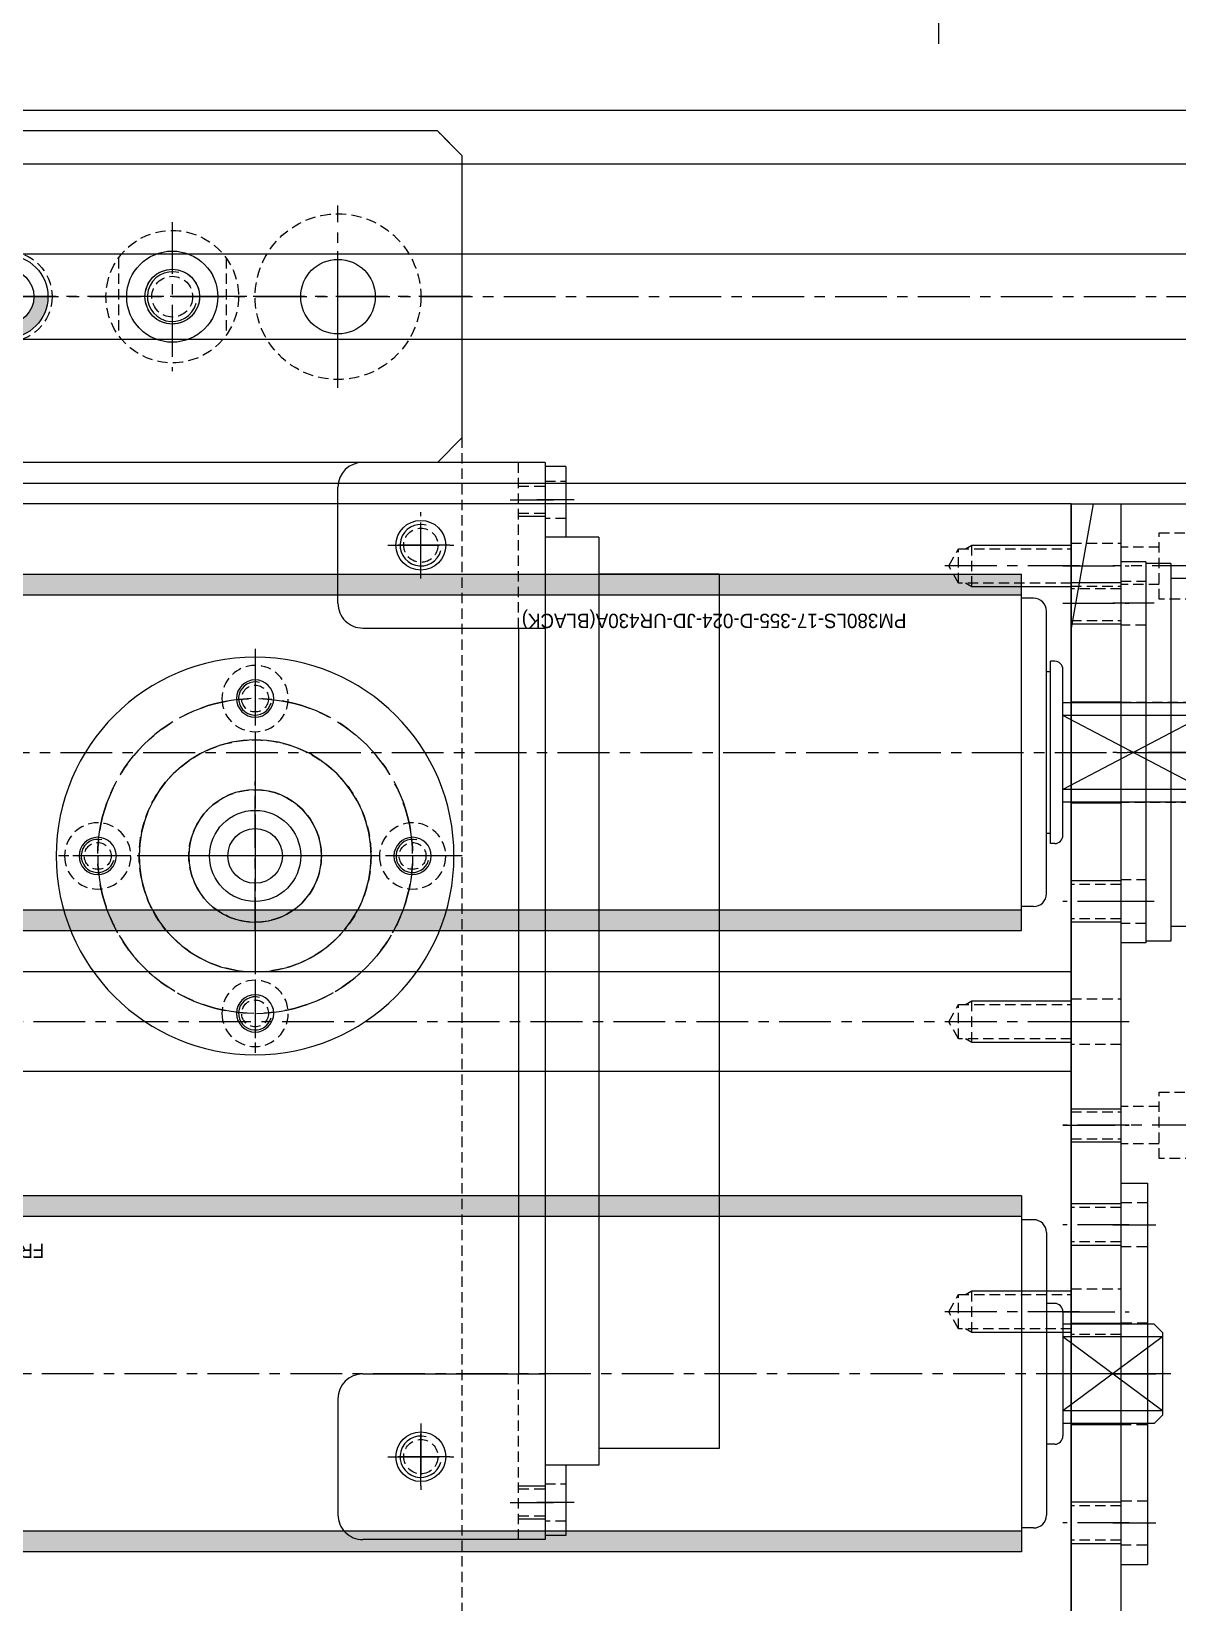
# Model space of a CAD drawing. Header units: inches. Extents: x 0 to 77285, y -118 to 40065.
# Drawn here: x 21907.6 to 22046, y 23190.4 to 23380.1 of the extents above; entities that cross this region are included whole.
import ezdxf
from ezdxf.enums import TextEntityAlignment as Align

# ---------------------------------------------------------------- set-up
doc = ezdxf.new("R2010")
doc.units = ezdxf.units.IN
doc.header["$LTSCALE"] = 5
doc.header["$MEASUREMENT"] = 0
doc.linetypes.add('CENTER', pattern=[2, 1.25, -0.25, 0.25, -0.25])
doc.linetypes.add('HIDDEN', pattern=[0.375, 0.25, -0.125])
for name, color, linetype in [('11', 1, 'CENTER'), ('22', 2, 'HIDDEN'), ('4', 4, 'Continuous'), ('44', 4, 'Continuous'), ('55', 5, 'Continuous'), ('77', 40, 'HIDDEN'), ('AREA-HAT', 7, 'Continuous'), ('B', 123, 'Continuous'), ('G', 231, 'Continuous'), ('T', 3, 'Continuous'), ('Y', 60, 'Continuous')]:
    doc.layers.add(name, color=color, linetype=linetype)
doc.styles.add('SCI', font='')
doc.styles.get('SCI').set_extended_font_data('Gulim')

# ---------------------------------------------------------------- blocks, each defined once
blk = doc.blocks.new('A$C9b97bfdd')
h = blk.add_hatch(color=256)
h.dxf.hatch_style = 1
h.paths.add_polyline_path([(355, 21.5), (0, 21.5), (0, 19), (355, 19)])
h.paths.add_polyline_path([(355, -19), (0, -19), (0, -21.5), (355, -21.5)])
for p, q in [((0, 21.5), (0, -21.5)), ((355, 21.5), (0, 21.5)), ((355, 19), (0, 19)), ((-1.46, 18.6), (0, 18.6)), ((-3, 17.06), (-3, -17.06)), ((-5, 10), (-5, -10)), ((-4, 11), (-3.5, 11)), ((-3.5, 11), (-3.5, -11)), ((-3, 9.75), (-3.5, 9.75)), ((-21, 6), (-5, 6)), ((-22, 4.47), (-5, 4.47)), ((-22, -4.47), (-5, 4.47)), ((-22, 4.47), (-5, -4.47)), ((-22, -4.47), (-5, -4.47)), ((-21, -6), (-5, -6)), ((-4, -11), (-3.5, -11)), ((-3, -9.75), (-3.5, -9.75)), ((-1.46, -18.6), (0, -18.6)), ((355, -19), (0, -19)), ((355, -21.5), (0, -21.5))]:
    blk.add_line(p, q)
for centre, radius, start, end in [((-1.46, 17.06), 1.54, 90, 180), ((-4, 10), 1, 90, 180), ((-4, -10), 1, 180, 270), ((-1.46, -17.06), 1.54, 180, 270)]:
    blk.add_arc(centre, radius, start, end)
at = {"layer": '11'}
blk.add_line((376, 0), (-23, 0), dxfattribs=at)
at = {"layer": '44', "style": 'SCI'}
blk.add_text('PM380LS-17-355-D-024-JD-UR430A(BLACK)', height=1.7308, dxfattribs=at).set_placement((37.11, -15.87), align=Align.MIDDLE_CENTER)
blk = doc.blocks.new('A$C5f907870')
h = blk.add_hatch(color=256)
h.dxf.hatch_style = 1
h.paths.add_polyline_path([(290, 21.5), (0, 21.5), (0, 19), (290, 19)])
h.paths.add_polyline_path([(290, -19), (0, -19), (0, -21.5), (290, -21.5)])
for p, q in [((0, -21.5), (0, 21.5)), ((0, 21.5), (290, 21.5)), ((0, 19), (290, 19)), ((-1.46, 18.6), (0, 18.6)), ((-3, -17.06), (-3, 17.06)), ((-4, 8.5), (-3, 8.5)), ((-17, 5), (-16, 6)), ((-16, 6), (-5, 6)), ((-5, -7.5), (-5, 7.5)), ((-17, -5), (-17, 5)), ((-17, 4.47), (-5, 4.47)), ((-17, 4.47), (-5, -4.47)), ((-17, -4.47), (-5, 4.47)), ((-17, -4.47), (-5, -4.47)), ((-17, -5), (-16, -6)), ((-16, -6), (-5, -6)), ((-4, -8.5), (-3, -8.5)), ((-1.46, -18.6), (0, -18.6)), ((0, -19), (290, -19)), ((0, -21.5), (290, -21.5))]:
    blk.add_line(p, q)
for centre, radius, start, end in [((-1.46, 17.06), 1.54, 90, 180), ((-4, 7.5), 1, 90, 180), ((-4, -7.5), 1, 180, 270), ((-1.46, -17.06), 1.54, 180, 270)]:
    blk.add_arc(centre, radius, start, end)
at = {"layer": '11'}
blk.add_line((-18, 0), (308, 0), dxfattribs=at)
at = {"layer": '44', "style": 'SCI'}
blk.add_text('FR381BW-290-12-JD-Z-UR430A(BLACK)', height=1.7308, dxfattribs=at).set_placement((139.02, -14.86), align=Align.MIDDLE_CENTER)
blk = doc.blocks.new('A$Cf2b6a52b')
for p, q in [((-30, 0), (-30, 6)), ((-30, 6), (255, 6)), ((-6.1, 0), (-6.1, 6)), ((6.1, 0), (6.1, 6)), ((68.9, 0), (68.9, 6)), ((81.1, 0), (81.1, 6)), ((-30, 0), (255, 0))]:
    blk.add_line(p, q)
at = {"layer": '11'}
for p, q in [((0, -2), (0, 8)), ((75, 8), (75, -2)), ((-22.5, -1), (-22.5, 7)), ((-22.5, -1), (-22.5, 7)), ((-18, -1), (-18, 7)), ((18, 7), (18, -1)), ((32.5, 7), (32.5, -1)), ((45, 7, 0), (45, -1, 0)), ((45, -1), (45, 7)), ((57, 7), (57, -1)), ((67.5, -1), (67.5, 7)), ((93, 7), (93, -1))]:
    blk.add_line(p, q, dxfattribs=at)
at = {"layer": '22'}
for p, q in [((-20.07, 0), (-20.07, 6)), ((-15.93, 0), (-15.93, 6)), ((15.93, 6), (15.93, 0)), ((20.07, 6), (20.07, 0)), ((29.75, 0), (29.75, 6)), ((35.25, 6), (35.25, 0)), ((43.38, 0), (43.38, 6)), ((46.62, 0), (46.62, 6)), ((54.93, 6), (54.93, 0)), ((59.07, 6), (59.07, 0)), ((90.93, 6), (90.93, 0)), ((95.07, 6), (95.07, 0))]:
    blk.add_line(p, q, dxfattribs=at)
at = {"layer": '77'}
for p, q in [((-25.25, 0), (-25.25, 6)), ((-19.75, 6), (-19.75, 0)), ((64.75, 0), (64.75, 6)), ((70.25, 6), (70.25, 0))]:
    blk.add_line(p, q, dxfattribs=at)
at = {"layer": 'T'}
for p, q in [((-20.5, 0), (-20.5, 6)), ((-15.5, 0), (-15.5, 6)), ((15.5, 6), (15.5, 0)), ((20.5, 6), (20.5, 0)), ((43, 0), (43, 6)), ((47, 0), (47, 6)), ((54.5, 6), (54.5, 0)), ((59.5, 6), (59.5, 0)), ((90.5, 6), (90.5, 0)), ((95.5, 6), (95.5, 0))]:
    blk.add_line(p, q, dxfattribs=at)
blk = doc.blocks.new('A$C284e43e4')
for p, q in [((0, -142.5), (0, 142.5)), ((6, -127.5), (6, 127.5)), ((3.36, -142.5), (6, -127.5)), ((3.36, -142.5), (-9, -142.5))]:
    blk.add_line(p, q)
at = {"layer": '11'}
for p, q in [((-10, -67.5, 0), (1, -67.5, 0)), ((-10, -135), (1, -135))]:
    blk.add_line(p, q, dxfattribs=at)
at = {"layer": '22'}
for p, q in [((-9, -63.5, 0), (-4.6, -63.5, 0)), ((-4.6, -63.5, 0), (-4.6, -71.5, 0)), ((-4.6, -65.25, 0), (0, -65.25, 0)), ((-4.6, -69.75, 0), (0, -69.75, 0)), ((-4.6, -71.5, 0), (-9, -71.5, 0)), ((-9, -131), (-4.6, -131)), ((-4.6, -131), (-4.6, -139)), ((-4.6, -132.75), (0, -132.75)), ((-4.6, -137.25), (0, -137.25)), ((-4.6, -139), (-9, -139))]:
    blk.add_line(p, q, dxfattribs=at)
blk = doc.blocks.new('A$C8ed1b21d')
for p, q in [((0, 0), (0, -285)), ((0, -285), (367, -285))]:
    blk.add_line(p, q)
for radius in [5.5, 3.3]:
    blk.add_circle((98.5, -242.5, 0), radius)
at = {"layer": '11'}
for p, q in [((-1, -187.5), (15.79, -187.5)), ((98.5, -233.5, 0), (98.5, -251.5, 0)), ((89.5, -242.5, 0), (107.5, -242.5, 0)), ((-1, -277.5), (15.79, -277.5))]:
    blk.add_line(p, q, dxfattribs=at)
at = {"layer": '22'}
for p, q in [((0, -185.43), (13.6, -185.43)), ((12, -185), (12, -190)), ((13.6, -185.43), (14.79, -187.5)), ((13.6, -185.43), (13.6, -189.57)), ((14.79, -187.5), (13.6, -189.57)), ((13.6, -189.57), (0, -189.57)), ((0, -275.43), (13.6, -275.43)), ((12, -275), (12, -280)), ((13.6, -275.43), (14.79, -277.5)), ((13.6, -275.43), (13.6, -279.57)), ((14.79, -277.5), (13.6, -279.57)), ((13.6, -279.57), (0, -279.57))]:
    blk.add_line(p, q, dxfattribs=at)
blk.add_circle((98.5, -242.5, 0), 8, dxfattribs=at)
at = {"layer": 'T'}
for p, q in [((0, -185), (12, -185)), ((12, -185), (12.75, -185.43)), ((12.75, -189.57), (12, -190)), ((12, -190), (0, -190)), ((0, -275), (12, -275)), ((12, -275), (12.75, -275.43)), ((12, -280), (0, -280)), ((12.75, -279.57), (12, -280))]:
    blk.add_line(p, q, dxfattribs=at)
blk = doc.blocks.new('A$Cb8b4a96a')
for p, q in [((0, -6), (0, 6)), ((0, 6), (367, 6)), ((0, -6), (367, -6))]:
    blk.add_line(p, q)
at = {"layer": '11'}
blk.add_line((-1, 0), (368, 0), dxfattribs=at)
at = {"layer": '22'}
for p, q in [((0, 2.07), (13.6, 2.07)), ((12, 2.5), (12, -2.5)), ((13.6, 2.07), (14.79, 0)), ((13.6, 2.07), (13.6, -2.07)), ((14.79, 0), (13.6, -2.07)), ((13.6, -2.07), (0, -2.07))]:
    blk.add_line(p, q, dxfattribs=at)
at = {"layer": 'T'}
for p, q in [((0, 2.5), (12, 2.5)), ((12, 2.5), (12.75, 2.07)), ((12, -2.5), (0, -2.5)), ((12.75, -2.07), (12, -2.5))]:
    blk.add_line(p, q, dxfattribs=at)
blk = doc.blocks.new('A$Cabf963c1')
for p, q in [((-110, 184.5), (-110, -184.5)), ((-110, -184.5), (-107, -187.5)), ((-107, -187.5), (107, -187.5))]:
    blk.add_line(p, q)
for centre, radius in [((-105, -27.5, 0), 2.07), ((-85, -81, 0), 1.62), ((-85, -100, 0), 14), ((-104, -100, 0), 1.62), ((-66, -100, 0), 1.62), ((-85, -119, 0), 1.62), ((-105, -137.5, 0), 2.07), ((-95, -167.5, 0), 10), ((-75, -167.5), 8), ((-75, -167.5), 3.3)]:
    blk.add_circle(centre, radius)
at = {"layer": '11'}
for p, q in [((-105, -24, 0), (-105, -31, 0)), ((-108.5, -27.5, 0), (-101.5, -27.5, 0)), ((-85, -122, 0), (-85, -78, 0)), ((-107, -100, 0), (-63, -100, 0)), ((-105, -134, 0), (-105, -141, 0)), ((-108.5, -137.5, 0), (-101.5, -137.5, 0)), ((-95, -156.5, 0), (-95, -178.5, 0)), ((-75, -176.5), (-75, -158.5)), ((-111, -167.5), (111, -167.5))]:
    blk.add_line(p, q, dxfattribs=at)
blk.add_circle((-85, -100, 0), 19, dxfattribs=at)
at = {"layer": '22'}
blk.add_circle((-75, -167.5), 5.5, dxfattribs=at)
at = {"layer": 'T'}
for centre, radius in [((-105, -27.5, 0), 2.5), ((-85, -81, 0), 2), ((-104, -100, 0), 2), ((-66, -100, 0), 2), ((-85, -119, 0), 2), ((-105, -137.5, 0), 2.5)]:
    blk.add_arc(centre, radius, 255, 165, dxfattribs=at)
blk = doc.blocks.new('A$C8cd69f33')
for centre, radius in [((0, 0), 24), ((0, 19), 2.25), ((0, 0), 14), ((0, 0), 8), ((-19, 0), 2.25), ((19, 0), 2.25), ((0, -19), 2.25)]:
    blk.add_circle(centre, radius)
at = {"layer": '11'}
for p, q in [((0, 25), (0, -25)), ((-25, 0), (25, 0))]:
    blk.add_line(p, q, dxfattribs=at)
blk.add_circle((0, 0), 19, dxfattribs=at)
at = {"layer": '22'}
for centre in [(0, 19), (-19, 0), (19, 0), (0, -19)]:
    blk.add_circle(centre, 4, dxfattribs=at)
blk = doc.blocks.new('A$Cb7150516E')
for p, q in [((15, 100), (-7, 100)), ((15, 100), (11.8, 100)), ((11.8, 100), (11.8, 100)), ((15, 100), (15, -30)), ((-10, 83), (-10, 97)), ((-7, 80), (15, 80)), ((11.8, 80), (11.8, -10)), ((-7, -10), (15, -10)), ((-10, -13), (-10, -27)), ((15, -30), (-7, -30)), ((15, -30), (11.8, -30)), ((11.8, -30), (11.8, -30))]:
    blk.add_line(p, q)
for centre in [(0, 90), (0, -20)]:
    blk.add_circle(centre, 3)
for centre, start, end in [((-7, 97), 90, 180), ((-7, 83), 180, 270), ((-7, -13), 90, 180), ((-7, -27), 180, 270)]:
    blk.add_arc(centre, 3, start, end)
at = {"layer": '11'}
for p, q in [((10.8, 95.5), (16, 95.5)), ((0, 86), (0, 94)), ((-4, 90), (4, 90)), ((0, -16), (0, -24)), ((-4, -20), (4, -20)), ((10.8, -25.51), (16, -25.51))]:
    blk.add_line(p, q, dxfattribs=at)
at = {"layer": '22'}
for p, q in [((11.8, 80), (11.8, 100)), ((11.8, 97.12), (15, 97.12)), ((11.8, 93.88), (15, 93.88)), ((11.8, -30), (11.8, -10)), ((11.8, -23.88), (15, -23.88)), ((11.8, -27.13), (15, -27.13))]:
    blk.add_line(p, q, dxfattribs=at)
at = {"layer": 'T'}
for p, q in [((11.8, 97.5), (15, 97.5)), ((11.8, 93.5), (15, 93.5)), ((11.8, -23.51), (15, -23.51)), ((11.8, -27.51), (15, -27.51))]:
    blk.add_line(p, q, dxfattribs=at)
blk = doc.blocks.new('A$C09808f4cE')
for p, q in [((64.5, 0), (-64.5, 0)), ((56, -6.5), (56, 0)), ((64.5, -2.5), (64.5, 0)), ((-64.5, -2.5), (-64.5, 0)), ((-56, -6.5), (-56, 0)), ((-56, -2.5), (-64.5, -2.5)), ((64.5, -2.5), (56, -2.5)), ((56, -6.5), (-56, -6.5)), ((-54, -21), (-54, -6.5)), ((51.5, -21), (51.5, -6.5)), ((51.5, -21), (-54, -21))]:
    blk.add_line(p, q)
at = {"layer": '11'}
for p, q in [((-60.5, -3.5), (-60.5, 1)), ((60.5, -3.5), (60.5, 1))]:
    blk.add_line(p, q, dxfattribs=at)
at = {"layer": '22'}
for p, q in [((-62.75, -2.5), (-62.75, 0)), ((-58.25, 0), (-58.25, -2.5)), ((58.25, -2.5), (58.25, 0)), ((62.75, 0), (62.75, -2.5))]:
    blk.add_line(p, q, dxfattribs=at)
blk = doc.blocks.new('A$C08521c32')
at = {"layer": 'AREA-HAT'}
h = blk.add_hatch(color=256, dxfattribs=at)
h.dxf.hatch_style = 1
h.paths.add_polyline_path([(-55, 3.3), (-55, 5, 0.414214), (-60, 0), (-58.3, 0, -0.414214)])
h.paths.add_polyline_path([(-50, 0), (-51.7, 0, -0.414214), (-55, -3.3), (-55, -5, 0.414214)])
for p, q in [((-110, 17, 0), (-107, 20, 0)), ((-107, 20, 0), (107, 20, 0)), ((-110, 17, 0), (-110, -17, 0)), ((-110, -17, 0), (-107, -20, 0)), ((-107, -20, 0), (107, -20, 0))]:
    blk.add_line(p, q)
for centre, radius in [((-95, 0, 0), 4.5), ((-75, 0), 5.5), ((-55, 0, 0), 5), ((-75, 0), 3.3), ((-55, 0, 0), 3.3)]:
    blk.add_circle(centre, radius)
at = {"layer": '11'}
for p, q in [((-75, -9), (-75, 9)), ((-95, 5.5, 0), (-95, -5.5, 0)), ((-111, 0, 0), (111, 0, 0))]:
    blk.add_line(p, q, dxfattribs=at)
at = {"layer": '22'}
for centre, radius in [((-75, 0), 8), ((-55, 0, 0), 5.5)]:
    blk.add_circle(centre, radius, dxfattribs=at)
blk = doc.blocks.new('A$C9632139dE')
for p, q in [((-5, -3), (-5, 0)), ((41, 0), (-5, 0)), ((41, -3), (41, 0)), ((41, -3), (-5, -3)), ((-4.8, -6), (-4.8, -3)), ((40.8, -6), (40.8, -3)), ((40.8, -6), (-4.8, -6)), ((-3, -8.5), (-3, -6)), ((39, -8.5), (39, -6)), ((39, -8.5), (-3, -8.5)), ((-1, -9.5), (-1, -8.5)), ((-1, -8.5), (9, -8.5)), ((9, -8.5), (9, -9.5)), ((27, -9.5), (27, -8.5)), ((27, -8.5), (37, -8.5)), ((37, -8.5), (37, -9.5)), ((9, -9.5), (-1, -9.5)), ((0, -9.5), (0, -13.5)), ((8, -9.5), (0, -9.5)), ((4, -9.5), (4, -13.14)), ((8, -13.5), (8, -9.5)), ((37, -9.5), (27, -9.5)), ((28, -9.5), (28, -13.5)), ((36, -9.5), (28, -9.5)), ((32, -9.5), (32, -13.14)), ((36, -13.5), (36, -9.5)), ((0, -13.5), (8, -13.5)), ((1.5, -13.5), (1.5, -15.57)), ((6.5, -15.57), (6.5, -13.5)), ((28, -13.5), (36, -13.5)), ((29.5, -13.5), (29.5, -15.57)), ((34.5, -15.57), (34.5, -13.5)), ((1.5, -15.57), (1.93, -16)), ((1.5, -15.57), (6.5, -15.57)), ((1.93, -16), (6.07, -16)), ((6.07, -16), (6.5, -15.57)), ((29.5, -15.57), (29.93, -16)), ((29.5, -15.57), (34.5, -15.57)), ((29.93, -16), (34.07, -16)), ((34.07, -16), (34.5, -15.57))]:
    blk.add_line(p, q)
for centre in [(2, -7.72), (6, -7.72), (30, -7.72), (34, -7.72)]:
    blk.add_arc(centre, 5.78, 249.7438, 290.2562)
at = {"layer": '11'}
for p, q in [((0, -4), (0, 1)), ((18, -9.5), (18, 1)), ((36, -4), (36, 1))]:
    blk.add_line(p, q, dxfattribs=at)
at = {"layer": '22'}
for p, q in [((11.95, -8.5), (11.95, 0)), ((24.05, 0), (24.05, -8.5)), ((-2.65, -3), (-2.65, 0)), ((2.65, 0), (2.65, -3)), ((33.35, -3), (33.35, 0)), ((38.65, 0), (38.65, -3))]:
    blk.add_line(p, q, dxfattribs=at)
at = {"layer": 'T'}
for p, q in [((1.93, -13.5), (1.93, -16)), ((6.07, -13.5), (6.07, -16)), ((29.93, -13.5), (29.93, -16)), ((34.07, -13.5), (34.07, -16))]:
    blk.add_line(p, q, dxfattribs=at)
blk = doc.blocks.new('A$Cbfa1360d')
for centre, radius in [((0, 0, 0), 8), ((0, 0), 2.46)]:
    blk.add_circle(centre, radius)
at = {"layer": '11'}
for p, q in [((0, -9, 0), (0, 9, 0)), ((-9, 0, 0), (9, 0, 0))]:
    blk.add_line(p, q, dxfattribs=at)
at = {"layer": '22'}
for p, q in [((-6.5, -4.66, 0), (-6.5, 4.66, 0)), ((6.5, -4.66, 0), (6.5, 4.66, 0))]:
    blk.add_line(p, q, dxfattribs=at)
at = {"layer": 'T'}
blk.add_arc((0, 0), 3, 255, 165, dxfattribs=at)
blk = doc.blocks.new('A$C872dc677')
for p, q in [((-23, 3.2), (-23, 0)), ((-23, 3.2), (23, 3.2)), ((23, 3.2), (23, 0)), ((-23, 0), (23, 0))]:
    blk.add_line(p, q)
at = {"layer": '11'}
for p, q in [((-18, 4.2), (-18, -1)), ((0, 4.2), (0, -1)), ((18, 4.2), (18, -1))]:
    blk.add_line(p, q, dxfattribs=at)
at = {"layer": '22'}
for p, q in [((-20.65, 0), (-20.65, 3.2)), ((-15.35, 3.2), (-15.35, 0)), ((-6.1, 0), (-6.1, 3.2)), ((6.1, 3.2), (6.1, 0)), ((15.35, 0), (15.35, 3.2)), ((20.65, 3.2), (20.65, 0))]:
    blk.add_line(p, q, dxfattribs=at)
blk = doc.blocks.new('A$C740f11e8')
at = {"rotation": 90}
blk.add_blockref('A$Cf2b6a52b', (-183.5, -112.5), dxfattribs=at)
for name, p in [('A$C8ed1b21d', (-183.5, 142.5)), ('A$Cb8b4a96a', (-183.5, -80)), ('A$C08521c32', (0, -167.5))]:
    blk.add_blockref(name, p)
at = {"layer": '22'}
for name, p in [('A$Cabf963c1', (0, 0)), ('A$Cbfa1360d', (-75, -167.5, 0))]:
    blk.add_blockref(name, p, dxfattribs=at)
at = {"layer": '4', "rotation": 270}
blk.add_blockref('A$C9632139dE', (-189.5, -94.5), dxfattribs=at)
at = {"layer": '44', "xscale": -1, "rotation": 180}
blk.add_blockref('A$C8cd69f33', (-85, -100, 0), dxfattribs=at)
at = {"layer": '55', "rotation": 270}
blk.add_blockref('A$C09808f4cE', (-120, -82.49, 0), dxfattribs=at)
at = {"layer": '55'}
blk.add_blockref('A$C9b97bfdd', (-177.5, -112.5), dxfattribs=at)
at = {"layer": 'B'}
blk.add_blockref('A$C5f907870', (-177.5, -37.5), dxfattribs=at)
at = {"layer": 'G'}
blk.add_blockref('A$C284e43e4', (-189.5, 0), dxfattribs=at)
at = {"layer": 'Y', "xscale": -1, "rotation": 270}
blk.add_blockref('A$C872dc677', (-192.7, -37.5), dxfattribs=at)
at = {"layer": 'Y', "rotation": 180}
blk.add_blockref('A$Cb7150516E', (-105, -47.5, 0), dxfattribs=at)
blk = doc.blocks.new('A$Ca5de7116')
blk.add_blockref('A$C740f11e8', (0, 0))
blk = doc.blocks.new('A$C37b407a2')
for p, q in [((-357.5, -720), (-357.5, 7550)), ((-312.5, -720), (-312.5, 7550))]:
    blk.add_line(p, q)
at = {"layer": '11'}
blk.add_line((-335, -720), (-335, 7550), dxfattribs=at)
at = {"layer": 'B'}
for p, q in [((-340.15, -720), (-340.15, 7550)), ((-329.85, -720), (-329.85, 7550))]:
    blk.add_line(p, q, dxfattribs=at)
at = {"layer": 'G'}
blk.add_line((-351, -720), (-351, 7550), dxfattribs=at)
blk = doc.blocks.new('A$C0169098b')
at = {"layer": '11'}
blk.add_line((-167.5, -62), (-167.5, 0), dxfattribs=at)
blk = doc.blocks.new('A$Cb3a7dc42')
at = {"xscale": -1, "rotation": 90}
blk.add_blockref('A$C0169098b', (-70, 0), dxfattribs=at)

msp = doc.modelspace()

# ---------------------------------------------------------------- block references
for name, p, rotation in [('A$Cb3a7dc42', (21849.6497809, 23370.55047629), 270), ('A$C37b407a2', (22064.6497809, 23013.05047629), 270), ('A$Ca5de7116', (21849.6497809, 23180.53934497, 0), 180)]:
    msp.add_blockref(name, p, dxfattribs=dict(rotation=rotation))

doc.saveas('drawing.dxf')
